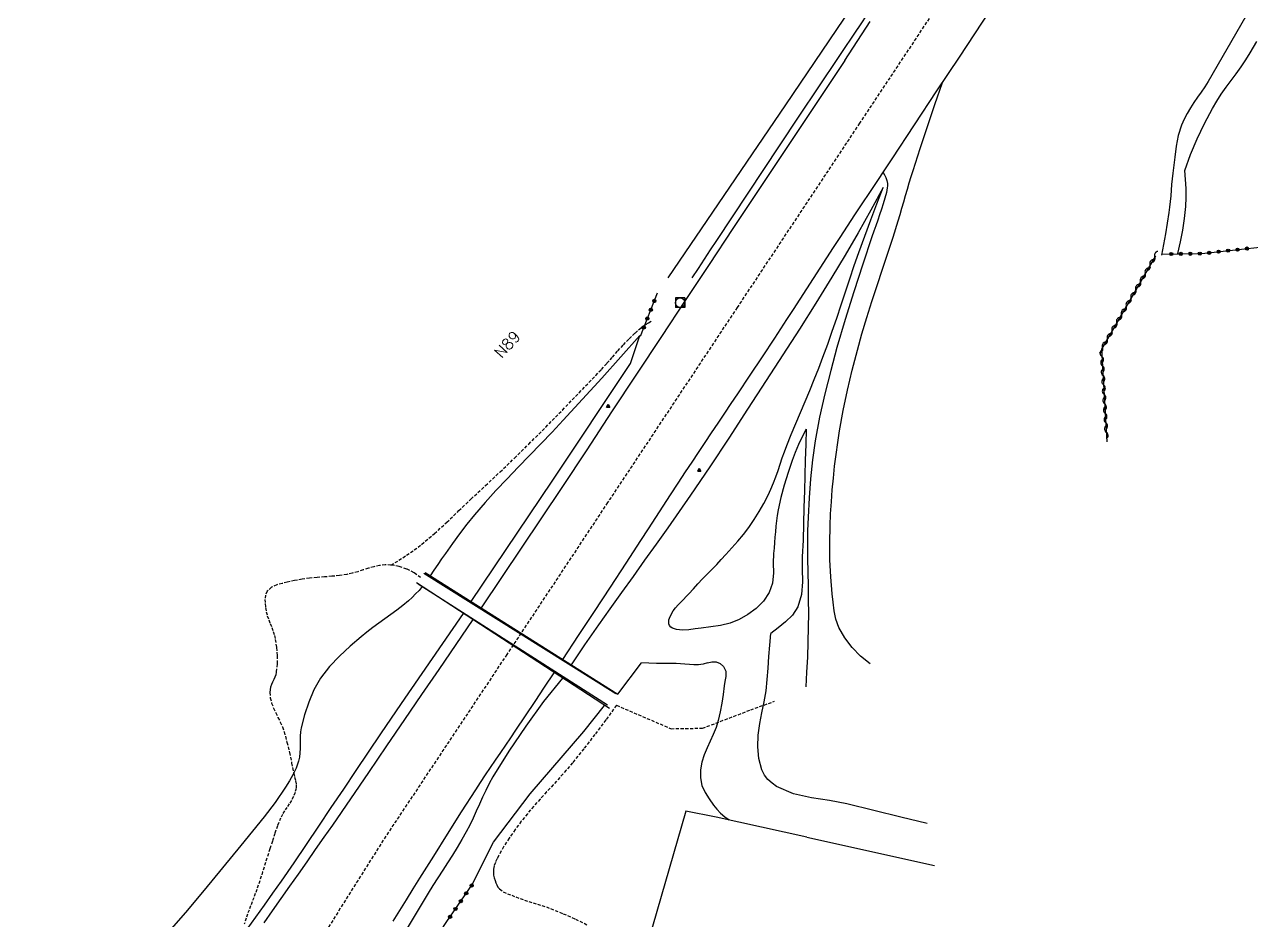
# Model space of a CAD drawing. Header units: millimetres. Extents: x 200000 to 201001, y 52999 to 54001.
# Drawn here: x 200566.2 to 200759.9, y 53353.7 to 53495.2 of the extents above; entities that cross this region are included whole.
import ezdxf
from ezdxf.enums import TextEntityAlignment as Align

# ---------------------------------------------------------------- set-up
doc = ezdxf.new("R2010")
doc.units = ezdxf.units.MM
doc.linetypes.add('DASHED', pattern=[0.75, 0.5, -0.25])
doc.layers.get('0').update_dxf_attribs({"linetype": 'CONTINUOUS'})
for name, color, linetype in [('W0001', 6, 'DASHED'), ('W0008', 7, 'CONTINUOUS'), ('W0010', 4, 'CONTINUOUS'), ('W0017', 7, 'CONTINUOUS'), ('W0070', 7, 'DASHED'), ('W0071', 7, 'CONTINUOUS'), ('W0120', 7, 'CONTINUOUS'), ('W0211', 2, 'CONTINUOUS'), ('W0214', 2, 'CONTINUOUS'), ('W0310', 3, 'CONTINUOUS'), ('W0322', 7, 'CONTINUOUS'), ('W0323', 7, 'CONTINUOUS'), ('W0330', 7, 'CONTINUOUS'), ('W0420', 7, 'CONTINUOUS'), ('W0850', 7, 'CONTINUOUS'), ('W0989', 7, 'CONTINUOUS')]:
    doc.layers.add(name, color=color, linetype=linetype)
doc.styles.get("Standard").update_dxf_attribs({"font": 'romans.shx', "width": 0.85})

# ---------------------------------------------------------------- blocks, each defined once
blk = doc.blocks.new('T420')
for p, q in [((0.75, 0.75), (-0.75, 0.75)), ((-0.75, 0.75), (-0.75, -0.75)), ((0.75, 0.75), (0.75, -0.75)), ((0.75, -0.75), (-0.75, -0.75))]:
    blk.add_line(p, q)
blk.add_ellipse((0, 0), major_axis=(-0.53, 0.53), ratio=1, start_param=3.926991, end_param=10.210176)
blk = doc.blocks.new('T850')
for p, q in [((-0.25, -0.15), (0, 0.32)), ((0, 0.32), (0.25, -0.15)), ((-0.25, -0.15), (0.25, -0.15))]:
    blk.add_line(p, q)
for major_axis in [(-0.106, 0.106), (-0.0354, 0.0354), (-0.0236, 0.0236)]:
    blk.add_ellipse((0, 0), major_axis=major_axis, ratio=1, start_param=3.926991, end_param=10.210176)
blk = doc.blocks.new('t323o')
at = {"color": 0, "linetype": 'Continuous'}
for radius in [0.25, 0.15]:
    blk.add_circle((0, 0), radius, dxfattribs=at)
blk = doc.blocks.new('t310o')
at = {"color": 0, "linetype": 'Continuous'}
for centre, start, end in [((-0.5, 0.38), 216.8699, 323.1304), ((0.5, -0.37), 36.8699, 143.1303)]:
    blk.add_arc(centre, 0.625, start, end, dxfattribs=at)
blk = doc.blocks.new('t322o')
at = {"color": 0, "linetype": 'Continuous'}
for radius in [0.25, 0.15]:
    blk.add_circle((0, 0), radius, dxfattribs=at)

msp = doc.modelspace()

# ---------------------------------------------------------------- linework, layer by layer
at = {"layer": 'W0001'}
msp.add_lwpolyline([(200759.8, 53572.86), (200752.23, 53561.59), (200734.1, 53534.35), (200714.45, 53504.33), (200698.05, 53479.64), (200678.72, 53450.51), (200658.26, 53419.69), (200642.36, 53395.7), (200622.84, 53366.37), (200605.03, 53338.04), (200590.64, 53312.98), (200579.96, 53288.44), (200571.7, 53261.5), (200567.83, 53240.35), (200566.18, 53214.04)], dxfattribs=at)
at = {"layer": 'W0008'}
for points in [[(200699.66, 53468.68), (200703.2, 53474.03), (200706.74, 53479.39), (200710.28, 53484.74), (200713.82, 53490.09), (200717.45, 53495.59), (200721.08, 53501.09), (200724.7, 53506.59), (200728.33, 53512.09), (200731.95, 53517.59), (200735.58, 53523.09), (200739.22, 53528.58), (200742.86, 53534.07), (200747.78, 53541.45), (200752.71, 53548.82), (200757.65, 53556.18), (200762.61, 53563.54)], [(200695.73, 53489.57), (200699.72, 53495.69)], [(200695.73, 53489.57), (200692.25, 53484.35), (200688.77, 53479.13), (200685.3, 53473.92), (200681.83, 53468.7), (200678.06, 53463.01), (200674.29, 53457.32), (200670.52, 53451.63), (200666.76, 53445.94), (200662.82, 53439.98), (200658.89, 53434.01), (200654.97, 53428.05), (200651.05, 53422.08)], [(200651.18, 53394.89), (200653.69, 53398.69), (200656.2, 53402.49), (200658.7, 53406.3), (200661.19, 53410.11), (200662.37, 53411.91), (200663.54, 53413.71), (200664.71, 53415.52), (200665.87, 53417.32), (200667.04, 53419.13), (200668.21, 53420.94), (200669.39, 53422.74), (200670.57, 53424.54), (200671.6, 53426.09), (200672.63, 53427.63), (200673.66, 53429.18), (200674.7, 53430.72), (200675.73, 53432.26), (200676.77, 53433.8), (200677.8, 53435.35), (200678.83, 53436.89), (200680.78, 53439.81), (200682.72, 53442.74), (200684.66, 53445.66), (200686.59, 53448.6), (200687.65, 53450.22), (200688.69, 53451.84), (200689.74, 53453.47), (200690.78, 53455.1), (200691.82, 53456.72), (200692.87, 53458.35), (200693.92, 53459.98), (200694.97, 53461.6), (200696.13, 53463.37), (200697.31, 53465.15), (200698.48, 53466.92), (200699.66, 53468.68)], [(200651.05, 53422.08), (200638.28, 53403.05)], [(200636.97, 53401.2), (200634.28, 53397.25), (200631.59, 53393.3), (200628.9, 53389.35), (200626.2, 53385.4), (200623.36, 53381.23), (200620.52, 53377.06), (200617.67, 53372.9), (200614.8, 53368.74), (200613.46, 53366.8), (200612.1, 53364.87), (200610.75, 53362.93), (200609.39, 53361), (200608.03, 53359.07), (200606.67, 53357.13), (200605.31, 53355.2), (200603.96, 53353.26)], [(200624.41, 53353.56), (200625.46, 53355.25), (200626.51, 53356.94), (200627.57, 53358.63), (200628.63, 53360.32), (200630.82, 53363.82), (200633, 53367.32), (200635.2, 53370.81), (200637.44, 53374.29), (200638.21, 53375.48), (200639, 53376.66), (200639.79, 53377.84), (200640.58, 53379.01), (200641.38, 53380.19), (200642.17, 53381.37), (200642.97, 53382.54), (200643.76, 53383.72), (200645.28, 53385.99), (200646.8, 53388.26), (200648.32, 53390.53), (200649.84, 53392.81)]]:
    msp.add_lwpolyline(points, dxfattribs=at)
at = {"layer": 'W0010'}
for points in [[(200697.78, 53494.57), (200699.74, 53497.49)], [(200671.63, 53455.21), (200672.6, 53456.69), (200673.57, 53458.16), (200674.54, 53459.64), (200675.51, 53461.12), (200677.98, 53464.86), (200680.44, 53468.6), (200682.92, 53472.34), (200685.39, 53476.07), (200688.5, 53480.73), (200691.61, 53485.38), (200694.73, 53490.03), (200697.85, 53494.67)], [(200659.59, 53389.48), (200629.24, 53408.5)], [(200628.36, 53406.83), (200658.27, 53387.73)]]:
    msp.add_lwpolyline(points, dxfattribs=at)
at = {"layer": 'W0017'}
for points in [[(200699.72, 53394.21), (200698.22, 53395.41), (200696.89, 53396.78), (200695.74, 53398.31), (200694.8, 53399.97), (200694.32, 53401.26), (200694.04, 53402.6), (200693.88, 53403.94), (200693.74, 53405.27), (200693.5, 53407.96), (200693.37, 53410.65), (200693.35, 53413.35), (200693.41, 53416.04), (200693.49, 53417.93), (200693.6, 53419.81), (200693.75, 53421.69), (200693.92, 53423.56), (200694.12, 53425.43), (200694.35, 53427.3), (200694.61, 53429.17), (200694.89, 53431.03), (200695.47, 53434.24), (200696.14, 53437.44), (200696.9, 53440.61), (200697.72, 53443.77), (200698.44, 53446.35), (200699.21, 53448.92), (200700.02, 53451.47), (200700.85, 53454.02), (200701.69, 53456.56), (200702.53, 53459.1), (200703.36, 53461.65), (200704.15, 53464.21), (200704.45, 53465.21), (200704.75, 53466.2), (200705.04, 53467.2), (200705.33, 53468.2), (200705.61, 53469.2), (200705.91, 53470.2), (200706.21, 53471.2), (200706.51, 53472.19), (200707.63, 53475.67), (200708.77, 53479.14), (200709.95, 53482.6), (200711.15, 53486.05)], [(200701.76, 53471.85), (200702.02, 53471.46), (200702.22, 53471.04), (200702.38, 53470.6), (200702.47, 53470.14), (200702.48, 53469.77), (200702.44, 53469.41), (200702.37, 53469.05), (200702.29, 53468.7), (200702.06, 53467.81), (200701.81, 53466.92), (200701.53, 53466.05), (200701.23, 53465.18), (200700.92, 53464.31), (200700.61, 53463.45), (200700.31, 53462.58), (200700.02, 53461.71), (200698.6, 53457.35), (200697.16, 53453), (200695.77, 53448.63), (200694.49, 53444.22), (200693.5, 53440.56), (200692.56, 53436.87), (200691.72, 53433.17), (200691.03, 53429.43), (200690.61, 53426.43), (200690.3, 53423.43), (200690.08, 53420.42), (200689.92, 53417.4), (200689.85, 53415.23), (200689.82, 53413.05), (200689.84, 53410.87), (200689.88, 53408.69), (200689.92, 53406.52), (200689.96, 53404.34), (200689.97, 53402.17), (200689.95, 53399.99), (200689.89, 53397.63), (200689.81, 53395.28), (200689.7, 53392.92), (200689.56, 53390.57)]]:
    msp.add_lwpolyline(points, dxfattribs=at)
at = {"layer": 'W0070'}
for points in [[(200624.05, 53409.82), (200625.31, 53410.57), (200626.53, 53411.37), (200627.73, 53412.21), (200628.9, 53413.09), (200630.93, 53414.79), (200632.87, 53416.58), (200634.78, 53418.42), (200636.69, 53420.24), (200638.99, 53422.39), (200641.28, 53424.54), (200643.56, 53426.72), (200645.81, 53428.92), (200648.49, 53431.6), (200651.13, 53434.31), (200653.76, 53437.04), (200656.39, 53439.78), (200657.28, 53440.73), (200658.16, 53441.7), (200659.02, 53442.68), (200659.88, 53443.65), (200660.76, 53444.62), (200661.66, 53445.57), (200662.6, 53446.48), (200663.59, 53447.34), (200663.95, 53447.62), (200664.33, 53447.89), (200664.73, 53448.12), (200665.13, 53448.34)], [(200628.74, 53407.85), (200627.7, 53408.6), (200626.55, 53409.19), (200625.34, 53409.6), (200624.07, 53409.82), (200623.15, 53409.84), (200622.25, 53409.74), (200621.36, 53409.56), (200620.49, 53409.31), (200619.65, 53409.04), (200618.81, 53408.77), (200617.95, 53408.53), (200617.09, 53408.35), (200615.92, 53408.17), (200614.74, 53408.04), (200613.56, 53407.94), (200612.38, 53407.85), (200611.19, 53407.74), (200610.01, 53407.59), (200608.84, 53407.38), (200607.68, 53407.1), (200606.88, 53406.91), (200606.03, 53406.7), (200605.2, 53406.32), (200604.52, 53405.69), (200604.22, 53405.07), (200604.14, 53404.39), (200604.18, 53403.73), (200604.25, 53403.1), (200604.35, 53402.45), (200604.52, 53401.8), (200604.74, 53401.18), (200604.98, 53400.56), (200605.22, 53399.96), (200605.45, 53399.34), (200605.65, 53398.71), (200605.79, 53398.06), (200605.97, 53396.78), (200606.06, 53395.49), (200606.06, 53394.19), (200605.94, 53392.89), (200605.85, 53392.48), (200605.71, 53392.09), (200605.54, 53391.71), (200605.36, 53391.33), (200605.19, 53390.94), (200605.05, 53390.54), (200604.95, 53390.13), (200604.92, 53389.69), (200605, 53388.85), (200605.21, 53388.02), (200605.5, 53387.23), (200605.85, 53386.47), (200606.21, 53385.74), (200606.58, 53385.01), (200606.91, 53384.26), (200607.18, 53383.48), (200607.63, 53381.85), (200608.02, 53380.2), (200608.37, 53378.54), (200608.7, 53376.88), (200608.83, 53376.31), (200608.99, 53375.73), (200609.09, 53375.12), (200609.07, 53374.51), (200608.9, 53373.86), (200608.65, 53373.23), (200608.33, 53372.64), (200607.98, 53372.07), (200607.61, 53371.53), (200607.25, 53370.99), (200606.91, 53370.42), (200606.62, 53369.84), (200606.14, 53368.63), (200605.72, 53367.41), (200605.32, 53366.18), (200604.92, 53364.96), (200604.69, 53364.24), (200604.46, 53363.52), (200604.24, 53362.8), (200604.01, 53362.08), (200603.79, 53361.36), (200603.56, 53360.64), (200603.33, 53359.92), (200603.09, 53359.21), (200602.86, 53358.56), (200602.62, 53357.9), (200602.38, 53357.26), (200602.13, 53356.61), (200601.88, 53355.96), (200601.64, 53355.31), (200601.41, 53354.66), (200601.19, 53354), (200600.88, 53353.06)], [(200659.66, 53387.66), (200657.98, 53385.34), (200656.26, 53383.05), (200654.51, 53380.79), (200652.72, 53378.56), (200651.73, 53377.39), (200650.72, 53376.24), (200649.68, 53375.11), (200648.64, 53373.98), (200647.61, 53372.85), (200646.59, 53371.7), (200645.6, 53370.53), (200644.64, 53369.33), (200643.67, 53368.02), (200642.72, 53366.68), (200641.84, 53365.3), (200641.05, 53363.86), (200640.79, 53363.35), (200640.54, 53362.82), (200640.35, 53362.27), (200640.23, 53361.69), (200640.22, 53361.25), (200640.27, 53360.82), (200640.37, 53360.4), (200640.49, 53359.99), (200640.61, 53359.63), (200640.76, 53359.28), (200640.95, 53358.94), (200641.2, 53358.64), (200641.78, 53358.19), (200642.44, 53357.87), (200643.12, 53357.63), (200643.78, 53357.38), (200644.45, 53357.12), (200645.14, 53356.88), (200645.83, 53356.66), (200646.52, 53356.45), (200647.21, 53356.25), (200647.9, 53356.03), (200648.59, 53355.8), (200649.27, 53355.54), (200651.24, 53354.73), (200653.19, 53353.86), (200655.11, 53352.93)], [(200659.66, 53387.66), (200668.29, 53383.96), (200673.26, 53384.04), (200680.86, 53386.93), (200684.63, 53388.3)]]:
    msp.add_lwpolyline(points, dxfattribs=at)
at = {"layer": 'W0071'}
for points in [[(200759.02, 53496.45), (200756.07, 53491.34), (200753.09, 53486.25), (200752.56, 53485.39), (200752, 53484.55), (200751.43, 53483.73), (200750.86, 53482.9), (200750.3, 53482.05), (200749.78, 53481.18), (200749.3, 53480.28), (200748.9, 53479.34), (200748.4, 53477.69), (200748.08, 53476), (200747.86, 53474.3), (200747.64, 53472.61), (200747.52, 53471.73), (200747.42, 53470.84), (200747.34, 53469.95), (200747.27, 53469.06), (200747.19, 53468.18), (200747.11, 53467.29), (200747.02, 53466.4), (200746.91, 53465.52), (200746.66, 53463.83), (200746.38, 53462.14), (200746.07, 53460.46), (200745.73, 53458.78)], [(200749.41, 53472.16), (200750.34, 53474.69), (200751.38, 53477.17), (200752.53, 53479.61), (200753.79, 53481.99), (200754.46, 53483.13), (200755.19, 53484.24), (200755.96, 53485.33), (200756.74, 53486.39), (200757.53, 53487.46), (200758.3, 53488.53), (200759.05, 53489.63), (200759.76, 53490.75), (200760.78, 53492.55)], [(200748.3, 53459.04), (200748.76, 53460.87), (200749.12, 53462.73), (200749.39, 53464.6), (200749.57, 53466.48), (200749.63, 53467.9), (200749.63, 53469.33), (200749.55, 53470.75), (200749.41, 53472.16)]]:
    msp.add_lwpolyline(points, dxfattribs=at)
at = {"layer": 'W0120'}
for points in [[(200629.44, 53408.65), (200659.86, 53389.4)], [(200658.55, 53387.13), (200628.06, 53407.02)]]:
    msp.add_lwpolyline(points, dxfattribs=at)
at = {"layer": 'W0211'}
for points in [[(200667.83, 53455.19), (200686.41, 53482.52), (200705.97, 53511.45), (200725.77, 53541.19), (200740.3, 53564.73), (200741.86, 53572.16), (200738.16, 53578.79), (200733.17, 53584.3), (200721.9, 53597.02), (200717.23, 53600.51), (200712.07, 53601.65), (200708.43, 53601.75), (200704.71, 53600.38), (200701, 53598.23)], [(200689.62, 53431.28), (200689.01, 53430.08), (200688.43, 53428.85), (200687.9, 53427.6), (200687.42, 53426.34), (200686.76, 53424.42), (200686.16, 53422.47), (200685.64, 53420.51), (200685.21, 53418.52), (200685.06, 53417.66), (200684.94, 53416.81), (200684.85, 53415.95), (200684.77, 53415.08), (200684.7, 53414.22), (200684.64, 53413.36), (200684.56, 53412.5), (200684.48, 53411.64), (200684.42, 53410.14), (200684.44, 53408.58), (200684.31, 53406.98), (200683.8, 53405.48), (200682.89, 53404.11), (200681.74, 53402.95), (200680.43, 53402), (200679.04, 53401.21), (200677.6, 53400.63), (200676.08, 53400.27), (200674.56, 53400.05), (200673.05, 53399.86), (200672.09, 53399.72), (200671.11, 53399.58), (200670.12, 53399.53), (200669.13, 53399.66), (200668.84, 53399.73), (200668.54, 53399.84), (200668.26, 53400.01), (200668.05, 53400.25), (200667.93, 53400.55), (200667.91, 53400.85), (200667.95, 53401.15), (200668.03, 53401.43), (200668.28, 53402.02), (200668.6, 53402.56), (200668.98, 53403.07), (200669.4, 53403.54), (200669.82, 53403.97), (200670.26, 53404.4), (200670.69, 53404.83), (200671.1, 53405.28), (200671.81, 53406.07), (200672.53, 53406.85), (200673.27, 53407.62), (200674.01, 53408.38), (200674.75, 53409.14), (200675.49, 53409.91), (200676.22, 53410.68), (200676.94, 53411.47), (200677.88, 53412.52), (200678.82, 53413.57), (200679.73, 53414.66), (200680.59, 53415.78), (200681.43, 53417.01), (200682.22, 53418.26), (200682.96, 53419.55), (200683.64, 53420.87), (200684.07, 53421.83), (200684.47, 53422.8), (200684.84, 53423.78), (200685.18, 53424.76), (200685.52, 53425.75), (200685.86, 53426.74), (200686.2, 53427.73), (200686.57, 53428.71), (200687.27, 53430.46), (200687.99, 53432.2), (200688.72, 53433.94), (200689.45, 53435.68), (200690.18, 53437.42), (200690.9, 53439.16), (200691.6, 53440.91), (200692.27, 53442.67), (200693.03, 53444.72), (200693.75, 53446.78), (200694.45, 53448.85), (200695.13, 53450.92), (200695.82, 53452.99), (200696.5, 53455.06), (200697.21, 53457.13), (200697.93, 53459.19), (200698.87, 53461.77), (200699.82, 53464.35), (200700.8, 53466.92), (200701.79, 53469.48)], [(200663.35, 53446.07), (200660.35, 53442.71), (200657.33, 53439.37), (200654.29, 53436.03), (200651.25, 53432.71), (200649.5, 53430.84), (200647.72, 53428.99), (200645.94, 53427.15), (200644.15, 53425.31), (200642.38, 53423.46), (200640.63, 53421.59), (200638.91, 53419.68), (200637.23, 53417.74), (200636.04, 53416.26), (200634.89, 53414.74), (200633.77, 53413.2), (200632.67, 53411.66), (200632.05, 53410.79), (200631.43, 53409.91), (200630.83, 53409.03), (200630.24, 53408.14)], [(200628.98, 53406.41), (200628.48, 53405.82), (200627.95, 53405.25), (200627.39, 53404.7), (200626.82, 53404.17), (200625.92, 53403.41), (200624.99, 53402.69), (200624.04, 53402), (200623.08, 53401.32), (200622.12, 53400.65), (200621.17, 53399.96), (200620.24, 53399.24), (200619.34, 53398.48), (200617.63, 53396.98), (200615.92, 53395.44), (200614.32, 53393.78), (200612.93, 53391.93), (200611.89, 53390.09), (200611.07, 53388.15), (200610.42, 53386.15), (200609.89, 53384.12), (200609.78, 53383.46), (200609.72, 53382.8), (200609.71, 53382.13), (200609.71, 53381.47), (200609.71, 53380.81), (200609.68, 53380.14), (200609.6, 53379.48), (200609.46, 53378.82), (200609.08, 53377.73), (200608.58, 53376.69), (200608.01, 53375.7), (200607.42, 53374.73), (200605.79, 53372.32), (200604.01, 53370.02), (200602.18, 53367.77), (200600.35, 53365.52), (200597.47, 53361.96), (200594.55, 53358.43), (200591.6, 53354.94), (200588.61, 53351.47)], [(200708.73, 53368.96), (200704.57, 53369.97), (200700.32, 53371.05), (200696.07, 53372.11), (200693.32, 53372.62), (200690.47, 53373.02), (200687.61, 53373.66), (200684.95, 53374.84), (200684.23, 53375.33), (200683.57, 53375.93), (200683.02, 53376.63), (200682.62, 53377.45), (200682.17, 53379.25), (200682, 53381.1), (200682.07, 53382.95), (200682.31, 53384.76), (200682.63, 53386.49), (200682.98, 53388.22), (200683.29, 53389.96), (200683.48, 53391.71), (200683.61, 53393.53), (200683.74, 53395.35), (200683.89, 53397.17), (200684.04, 53398.99)], [(200659.86, 53389.4), (200663.6, 53394.39)], [(200636.83, 53359.23), (200640.25, 53366.04), (200646.02, 53373.66), (200654.52, 53383.51), (200657.76, 53387.64)]]:
    msp.add_lwpolyline(points, dxfattribs=at)
at = {"layer": 'W0214'}
for points in [[(200701.78, 53469.46), (200699.82, 53465.88), (200697.82, 53462.33), (200695.77, 53458.81), (200693.68, 53455.31), (200691.15, 53451.19), (200688.56, 53447.11), (200685.94, 53443.05), (200683.31, 53438.99), (200680.35, 53434.44), (200677.39, 53429.89), (200674.4, 53425.35), (200671.36, 53420.85), (200669.57, 53418.27), (200667.77, 53415.7), (200665.94, 53413.14), (200664.11, 53410.58), (200662.28, 53408.03), (200660.45, 53405.48), (200658.62, 53402.92), (200656.82, 53400.35), (200655.73, 53398.79), (200654.64, 53397.22), (200653.56, 53395.64), (200652.49, 53394.06)], [(200636.73, 53404.04), (200649.53, 53423.05), (200661.89, 53441.69), (200663.35, 53446.07)], [(200689.62, 53431.28), (200689.55, 53428.85), (200689.48, 53426.41), (200689.41, 53423.97), (200689.34, 53421.54), (200689.27, 53418.93), (200689.21, 53416.33), (200689.13, 53413.73), (200689, 53411.13), (200688.98, 53409.2), (200689.03, 53407.19), (200688.88, 53405.15), (200688.29, 53403.21), (200687.47, 53401.91), (200686.37, 53400.83), (200685.19, 53399.9), (200684.04, 53398.99)], [(200635.48, 53402.18), (200632.2, 53397.43), (200628.93, 53392.68), (200625.67, 53387.93), (200622.42, 53383.16), (200620.44, 53380.25), (200618.48, 53377.34), (200616.53, 53374.42), (200614.58, 53371.5), (200612.63, 53368.58), (200610.66, 53365.67), (200608.69, 53362.76), (200606.7, 53359.87), (200605.36, 53357.96), (200604.01, 53356.06), (200602.64, 53354.17), (200601.28, 53352.28)], [(200674.06, 53394.35), (200673.35, 53394.15), (200672.63, 53394.06), (200671.9, 53394.05), (200671.18, 53394.08), (200670.48, 53394.15), (200669.78, 53394.22), (200669.08, 53394.27), (200668.37, 53394.28), (200667.18, 53394.27), (200665.98, 53394.28), (200664.79, 53394.32), (200663.6, 53394.39)], [(200674.06, 53394.35), (200674.72, 53394.54), (200675.41, 53394.51), (200676.05, 53394.25), (200676.57, 53393.8), (200676.92, 53393.04), (200676.93, 53392.2), (200676.77, 53391.42), (200676.65, 53390.75), (200676.52, 53389.36), (200676.31, 53387.99), (200676.04, 53386.63), (200675.74, 53385.27), (200675.4, 53384.15), (200674.96, 53383.06), (200674.48, 53381.99), (200673.99, 53380.93), (200673.54, 53379.82), (200673.17, 53378.66), (200672.95, 53377.45), (200672.93, 53376.22), (200673.17, 53375.01), (200673.66, 53373.89), (200674.3, 53372.86), (200674.98, 53371.9), (200675.51, 53371.23), (200676.11, 53370.61), (200676.76, 53370.04), (200677.46, 53369.54)], [(200651.12, 53391.97), (200648.15, 53388.24), (200645.33, 53384.38), (200642.66, 53380.42), (200640.16, 53376.36), (200639.57, 53375.3), (200639.02, 53374.22), (200638.51, 53373.13), (200638.02, 53372.03), (200637.53, 53370.92), (200637.03, 53369.83), (200636.5, 53368.74), (200635.94, 53367.67), (200635.24, 53366.43), (200634.51, 53365.21), (200633.76, 53364), (200633, 53362.79), (200632.23, 53361.6), (200631.46, 53360.4), (200630.69, 53359.2), (200629.95, 53357.99), (200628.18, 53355.09), (200626.43, 53352.19)]]:
    msp.add_lwpolyline(points, dxfattribs=at)
at = {"layer": 'W0310'}
msp.add_lwpolyline([(200744.79, 53458.7), (200736.26, 53443.93), (200737.11, 53429.3)], dxfattribs=at)
at = {"layer": 'W0322'}
msp.add_lwpolyline([(200583.03, 53180.16), (200581.02, 53177.81), (200580.84, 53180.38), (200579.92, 53195.85), (200579.48, 53217.17), (200580.19, 53227.72), (200583.12, 53247.44), (200585.8, 53258.99), (200590.67, 53274.36), (200595.86, 53289.81), (200599.74, 53299.01), (200605.39, 53309.71), (200616.86, 53329.83), (200624.07, 53340.05), (200632.89, 53353.51), (200636.83, 53359.23)], dxfattribs=at)
at = {"layer": 'W0323'}
for points in [[(200745.79, 53458.96), (200752.09, 53459.03), (200767.52, 53460.76), (200784.64, 53461.68), (200791.03, 53461.66), (200794.93, 53463.06), (200802.48, 53465.79), (200806.84, 53471.27), (200820.35, 53479.57), (200826.21, 53483.63), (200836.45, 53495.83), (200842.77, 53504.68), (200852.5, 53522.21), (200862.3, 53538.23), (200868.61, 53543.44), (200876.44, 53551.67), (200885.97, 53563.61)], [(200663.44, 53445.98), (200666.14, 53452.82)]]:
    msp.add_lwpolyline(points, dxfattribs=at)
at = {"layer": 'W0330'}
for points in [[(200670.64, 53370.93), (200664.11, 53348.31)], [(200689.74, 53366.83), (200675.43, 53369.99), (200670.64, 53370.93)], [(200689.74, 53366.83), (200709.91, 53362.33)]]:
    msp.add_lwpolyline(points, dxfattribs=at)

# ---------------------------------------------------------------- block references
at = {"layer": 'W0310'}
for p, rotation in [((200744.68, 53458.52), 239.999339391721), ((200743.18, 53455.92), 239.999339391721), ((200743.93, 53457.22), 239.999339391721), ((200742.43, 53454.62), 239.999339391721), ((200740.93, 53452.03), 239.999339391721), ((200741.68, 53453.33), 239.999339391721), ((200740.18, 53450.73), 239.999339391721), ((200738.68, 53448.13), 239.999339391721), ((200739.43, 53449.43), 239.999339391721), ((200737.93, 53446.83), 239.999339391721), ((200736.43, 53444.23), 239.999339391721), ((200737.18, 53445.53), 239.999339391721), ((200736.32, 53442.78), 273.3499240248333), ((200736.41, 53441.28), 273.3499240248333), ((200736.5, 53439.79), 273.3499240248333), ((200736.59, 53438.29), 273.3499240248333), ((200736.67, 53436.79), 273.3499240248333), ((200736.76, 53435.29), 273.3499240248333), ((200736.85, 53433.8), 273.3499240248333), ((200736.94, 53432.3), 273.3499240248333), ((200737.02, 53430.8), 273.3499240248333)]:
    msp.add_blockref('t310o', p, dxfattribs=dict(at, rotation=rotation))
at = {"layer": 'W0322', "rotation": 55.42314955912029}
for p in [(200636.79, 53359.17), (200635.94, 53357.94), (200634.24, 53355.47), (200635.09, 53356.7), (200633.39, 53354.23)]:
    msp.add_blockref('t322o', p, dxfattribs=at)
at = {"layer": 'W0323'}
for p, rotation in [((200747.29, 53458.98), 0.6278987484872856), ((200748.79, 53458.99), 0.6278987484872856), ((200750.29, 53459.01), 0.6278987484872856), ((200751.79, 53459.03), 0.6278987484872856), ((200753.28, 53459.16), 6.376447415657855), ((200754.77, 53459.33), 6.376447415657855), ((200756.27, 53459.5), 6.376447415657855), ((200757.76, 53459.66), 6.376447415657855), ((200759.25, 53459.83), 6.376447415657855), ((200665.1, 53450.16), 68.46055029522579), ((200665.65, 53451.56), 68.46055029522579), ((200664.54, 53448.77), 68.46055029522579), ((200663.99, 53447.37), 68.46055029522579)]:
    msp.add_blockref('t323o', p, dxfattribs=dict(at, rotation=rotation))
at = {"layer": 'W0420'}
msp.add_blockref('T420', (200669.72, 53451.28), dxfattribs=at)
at = {"layer": 'W0850'}
for p in [(200658.36, 53434.91), (200672.74, 53424.82)]:
    msp.add_blockref('T850', p, dxfattribs=at)

# ---------------------------------------------------------------- texts
at = {"layer": 'W0989'}
msp.add_text('N89', height=1.75, rotation=47.6695, dxfattribs=at).set_placement((200642.43, 53444.7), align=Align.MIDDLE_CENTER)

doc.saveas('drawing.dxf')
